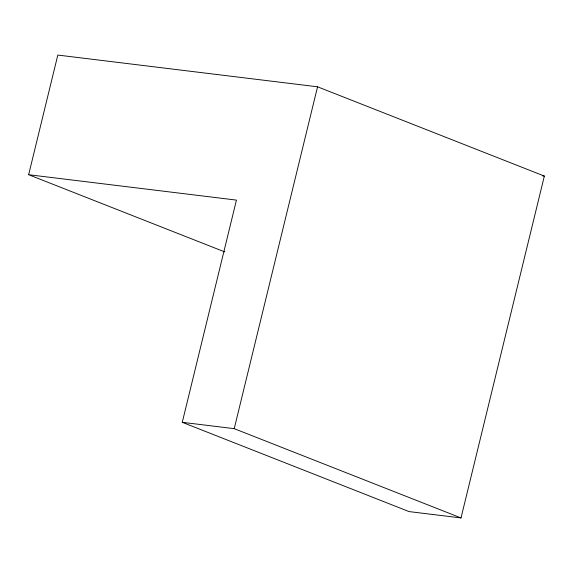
<?xml version="1.0" encoding="UTF-8"?>
<svg xmlns="http://www.w3.org/2000/svg" width="573" height="573" viewBox="0 0 573 573"><rect width="100%" height="100%" fill="white"/><g stroke="black" fill="none" stroke-linecap="round" stroke-linejoin="round"><path stroke-width="0.86" d="M28.65 174.715L57.816 55.065L317.557 86.802L544.35 176.076L461.014 517.935L409.065 511.589L182.271 422.315L236.441 200.106L28.65 174.715L224.702 251.891M461.014 517.935L234.221 428.661L317.557 86.802M542.574 175.861L544.35 176.076M182.271 422.315L234.221 428.661"/></g></svg>
